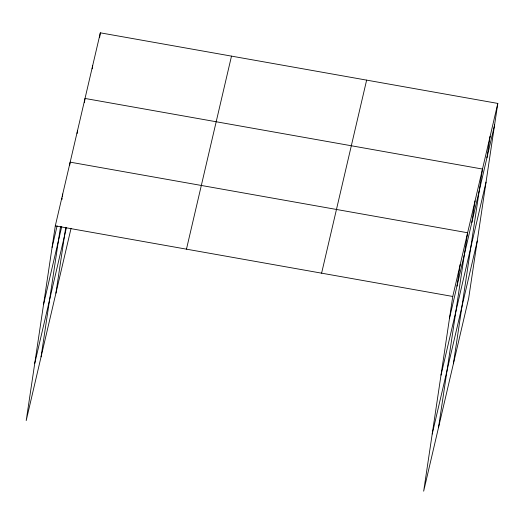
<?xml version="1.0" encoding="UTF-8"?>
<svg xmlns="http://www.w3.org/2000/svg" width="524" height="524" viewBox="0 0 524 524"><rect width="100%" height="100%" fill="white"/><g stroke="black" fill="none" stroke-linecap="round" stroke-linejoin="round"><path stroke-width="0.79" d="M497.8 103.425L452.762 296.466L423.667 491.178L468.698 298.136L497.8 103.425L100.333 32.822L55.302 225.864L26.2 420.576L71.054 228.313M61.898 199.592L62.133 198M62.376 196.402L62.729 194.011M41.062 356.87L60.535 226.551M69.685 165.348L70.164 162.158L467.624 232.761L438.529 427.473M77.113 133.496L77.591 130.306M55.924 293.171L65.775 227.265M84.43 102.442L85.026 98.453L482.486 169.056L453.391 363.774M92.204 68.827L92.676 65.638M99.619 37.604L100.333 32.822M456.98 286.143L460.196 264.613M471.842 222.445L475.058 200.908M486.927 157.77L490.143 136.24M52.079 247.393L57.096 225.896M43.538 304.542L61.747 226.506M34.741 363.427L66.469 227.423M186.465 249.162L231.497 56.12M321.605 273.168L366.636 80.126M449.546 317.996L494.584 124.954M441.005 375.151L486.043 182.103M432.208 434.029L477.24 240.988M55.302 225.864L452.762 296.466"/></g></svg>
